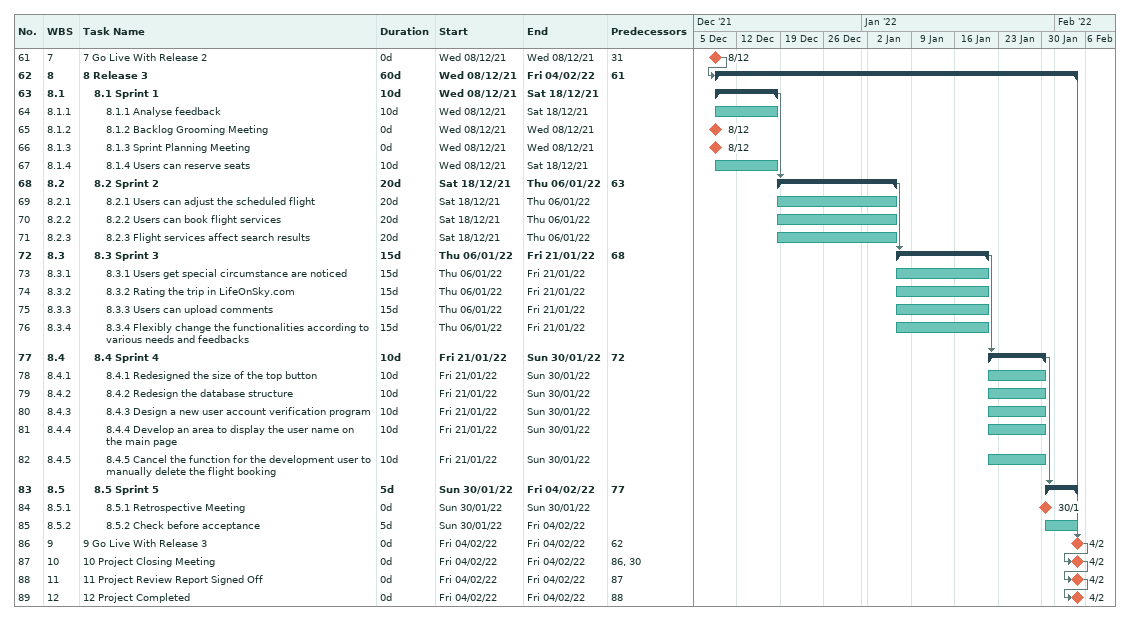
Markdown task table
| ID | WBS | Task | Duration | Start | Finish | Predecessors |
|---|---|---|---|---|---|---|
| 61 | 7 | 7 Go Live With Release 2 | 0d | 2021-12-08 | 2021-12-08 | 31 |
| 62 | 8 | **8 Release 3** | 60d | 2021-12-08 | 2022-02-04 | 61 |
| 63 | 8.1 | **8.1 Sprint 1** | 10d | 2021-12-08 | 2021-12-18 |  |
| 64 | 8.1.1 | 8.1.1 Analyse feedback | 10d | 2021-12-08 | 2021-12-18 |  |
| 65 | 8.1.2 | 8.1.2 Backlog Grooming Meeting | 0d | 2021-12-08 | 2021-12-08 |  |
| 66 | 8.1.3 | 8.1.3 Sprint Planning Meeting | 0d | 2021-12-08 | 2021-12-08 |  |
| 67 | 8.1.4 | 8.1.4 Users can reserve seats | 10d | 2021-12-08 | 2021-12-18 |  |
| 68 | 8.2 | **8.2 Sprint 2** | 20d | 2021-12-18 | 2022-01-06 | 63 |
| 69 | 8.2.1 | 8.2.1 Users can adjust the scheduled flight | 20d | 2021-12-18 | 2022-01-06 |  |
| 70 | 8.2.2 | 8.2.2 Users can book flight services | 20d | 2021-12-18 | 2022-01-06 |  |
| 71 | 8.2.3 | 8.2.3 Flight services affect search results | 20d | 2021-12-18 | 2022-01-06 |  |
| 72 | 8.3 | **8.3 Sprint 3** | 15d | 2022-01-06 | 2022-01-21 | 68 |
| 73 | 8.3.1 | 8.3.1 Users get special circumstance are noticed | 15d | 2022-01-06 | 2022-01-21 |  |
| 74 | 8.3.2 | 8.3.2 Rating the trip in LifeOnSky.com | 15d | 2022-01-06 | 2022-01-21 |  |
| 75 | 8.3.3 | 8.3.3 Users can upload comments | 15d | 2022-01-06 | 2022-01-21 |  |
| 76 | 8.3.4 | 8.3.4 Flexibly change the functionalities according to various needs and feedbacks | 15d | 2022-01-06 | 2022-01-21 |  |
| 77 | 8.4 | **8.4 Sprint 4** | 10d | 2022-01-21 | 2022-01-30 | 72 |
| 78 | 8.4.1 | 8.4.1 Redesigned the size of the top button | 10d | 2022-01-21 | 2022-01-30 |  |
| 79 | 8.4.2 | 8.4.2 Redesign the database structure | 10d | 2022-01-21 | 2022-01-30 |  |
| 80 | 8.4.3 | 8.4.3 Design a new user account verification program | 10d | 2022-01-21 | 2022-01-30 |  |
| 81 | 8.4.4 | 8.4.4 Develop an area to display the user name on the main page | 10d | 2022-01-21 | 2022-01-30 |  |
| 82 | 8.4.5 | 8.4.5 Cancel the function for the development user to manually delete the flight booking | 10d | 2022-01-21 | 2022-01-30 |  |
| 83 | 8.5 | **8.5 Sprint 5** | 5d | 2022-01-30 | 2022-02-04 | 77 |
| 84 | 8.5.1 | 8.5.1 Retrospective Meeting | 0d | 2022-01-30 | 2022-01-30 |  |
| 85 | 8.5.2 | 8.5.2 Check before acceptance | 5d | 2022-01-30 | 2022-02-04 |  |
| 86 | 9 | 9 Go Live With Release 3 | 0d | 2022-02-04 | 2022-02-04 | 62 |
| 87 | 10 | 10 Project Closing Meeting | 0d | 2022-02-04 | 2022-02-04 | 86, 30 |
| 88 | 11 | 11 Project Review Report Signed Off | 0d | 2022-02-04 | 2022-02-04 | 87 |
| 89 | 12 | 12 Project Completed | 0d | 2022-02-04 | 2022-02-04 | 88 |
